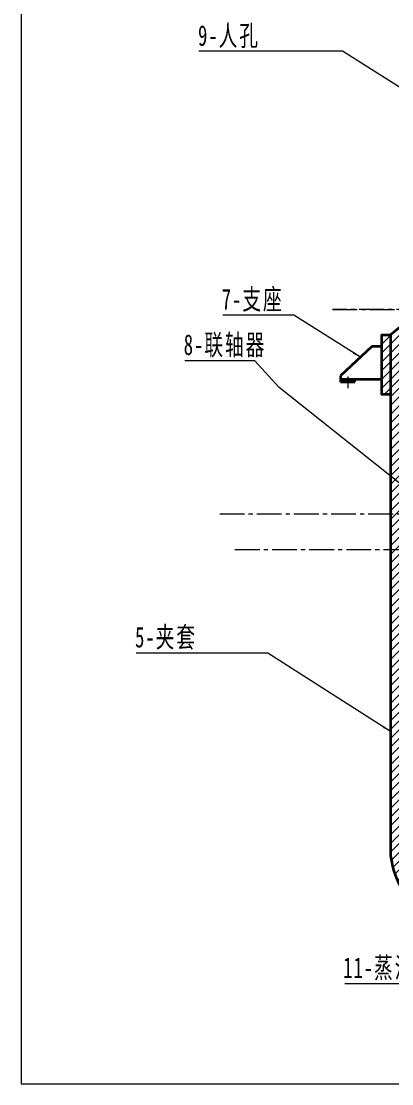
# Model space of a CAD drawing. Header units: millimetres. Extents: x 1423 to 2230, y -143 to 639.
# Drawn here: x 1423 to 1603, y -143 to 371 of the extents above; entities that cross this region are included whole.
import ezdxf

# ---------------------------------------------------------------- set-up
doc = ezdxf.new("R2010")
doc.units = ezdxf.units.MM
doc.linetypes.add('点画线', pattern=[18, 12, -2, 2, -2])
for name, color, linetype, lineweight in [('中心线层', 1, '点画线', 18), ('剖面线层', 4, 'Continuous', 18), ('尺寸线层', 3, 'Continuous', 18), ('粗实线层', 7, 'Continuous', 35), ('细实线层', 7, 'Continuous', 18)]:
    doc.layers.add(name, color=color, linetype=linetype, lineweight=lineweight)
doc.styles.add('标准', font='', dxfattribs={"width": 0.667})
doc.styles.get('标准').set_extended_font_data('宋体')
pattern_1 = [(45, (0, 0), (-2.121320343559642, 2.121320343559643), [])]

# ---------------------------------------------------------------- blocks, each defined once
blk = doc.blocks.new('*X6')
at = {"layer": '尺寸线层', "linetype": 'Continuous'}
blk.add_hatch(color=0, dxfattribs=at).paths.add_polyline_path([(108.8064911126655, -37.93326679923133), (105.1653006756253, -36.20360434626352), (105.7031003698032, -35.3605316987757)], flags=0)
at = {"layer": '尺寸线层', "color": 0}
blk.add_line((49.3410432619105, 0), (-14.42202222222227, 0), dxfattribs=at)
at = {"layer": '尺寸线层', "color": 0, "linetype": 'Continuous'}
blk.add_line((108.8064911126655, -37.93326679923133), (49.3410432619105, 0), dxfattribs=at)
at = {"layer": '尺寸线层', "color": 0, "insert": (0, 7.263888888888886), "char_height": 10, "width": 57.68808888888907, "attachment_point": 5, "line_spacing_factor": 1.150569886022795, "style": '标准'}
blk.add_mtext('\\T1.1;5-夹套', dxfattribs=at)
blk = doc.blocks.new('*X8')
at = {"layer": '尺寸线层', "linetype": 'Continuous'}
blk.add_hatch(color=0, dxfattribs=at).paths.add_polyline_path([(52.17795681545681, -20.47024868104185), (48.53434864646465, -18.74568510991637), (49.0709676230183, -17.90186043973753)], flags=0)
at = {"layer": '尺寸线层', "color": 0}
blk.add_line((19.98882151373573, 0), (-14.42202222222227, 0), dxfattribs=at)
at = {"layer": '尺寸线层', "color": 0, "linetype": 'Continuous'}
blk.add_line((52.17795681545681, -20.47024868104185), (19.98882151373573, 0), dxfattribs=at)
at = {"layer": '尺寸线层', "color": 0, "insert": (0, 7.125), "char_height": 10, "width": 57.68808888888907, "attachment_point": 5, "line_spacing_factor": 1.150569886022795, "style": '标准'}
blk.add_mtext('\\T1.1;7-支座', dxfattribs=at)
blk = doc.blocks.new('*X9')
at = {"layer": '尺寸线层', "linetype": 'Continuous'}
blk.add_hatch(color=0, dxfattribs=at).paths.add_polyline_path([(189.63765720486, -142.9231241712613), (186.1952287334134, -140.8255812708722), (186.8174678618614, -140.0427540440666)], flags=0)
at = {"layer": '尺寸线层', "color": 0}
blk.add_line((14.40121978361253, 0), (-19.51345555555554, 0), dxfattribs=at)
at = {"layer": '尺寸线层', "color": 0, "linetype": 'Continuous'}
for p, q in [((26.21277591271451, -13.02299778336885), (14.40121978361253, 0)), ((189.63765720486, -142.9231241712613), (26.21277591271451, -13.02299778336885))]:
    blk.add_line(p, q, dxfattribs=at)
at = {"layer": '尺寸线层', "color": 0, "insert": (0, 7.208333333333343), "char_height": 10, "width": 78.05382222222215, "attachment_point": 5, "line_spacing_factor": 1.150569886022795, "style": '标准'}
blk.add_mtext('\\T1.1;8-联轴器', dxfattribs=at)
blk = doc.blocks.new('*X10')
at = {"layer": '尺寸线层', "linetype": 'Continuous'}
blk.add_hatch(color=0, dxfattribs=at).paths.add_polyline_path([(107.1029949828592, -32.92099114973308), (103.4552395283192, -31.20521722993084), (103.9898225071795, -30.36010123865333)], flags=0)
at = {"layer": '尺寸线层', "color": 0}
blk.add_line((55.05858434961942, 0), (-14.53318888888884, 0), dxfattribs=at)
at = {"layer": '尺寸线层', "color": 0, "linetype": 'Continuous'}
blk.add_line((107.1029949828592, -32.92099114973308), (55.05858434961942, 0), dxfattribs=at)
at = {"layer": '尺寸线层', "color": 0, "insert": (0, 7.041666666666686), "char_height": 10, "width": 58.13275555555538, "attachment_point": 5, "line_spacing_factor": 1.150569886022795, "style": '标准'}
blk.add_mtext('\\T1.1;9-人孔', dxfattribs=at)
blk = doc.blocks.new('*X11')
at = {"layer": '尺寸线层', "linetype": 'Continuous'}
blk.add_hatch(color=0, dxfattribs=at).paths.add_polyline_path([(153.439855828243, -95.7578902963383), (149.9306456021882, -93.77409504749033), (150.526940131937, -92.97132930719522)], flags=0)
at = {"layer": '尺寸线层', "color": 0}
blk.add_line((24.52511678944643, 0), (-26.80598888888926, 0), dxfattribs=at)
at = {"layer": '尺寸线层', "color": 0, "linetype": 'Continuous'}
blk.add_line((153.439855828243, -95.7578902963383), (24.52511678944643, 0), dxfattribs=at)
at = {"layer": '尺寸线层', "color": 0, "insert": (-2.273736754432321e-13, 7.152777777777771), "char_height": 10, "width": 107.2239555555557, "attachment_point": 5, "line_spacing_factor": 1.150569886022795, "style": '标准'}
blk.add_mtext('\\T1.1;10-密封装置', dxfattribs=at)
blk = doc.blocks.new('*X12')
at = {"layer": '尺寸线层', "linetype": 'Continuous'}
blk.add_hatch(color=0, dxfattribs=at).paths.add_polyline_path([(94.17745969627617, -12.71967079949856), (90.15892949584872, -12.40121353666385), (90.36096605902117, -11.42183555695354)], flags=0)
at = {"layer": '尺寸线层', "color": 0}
blk.add_line((32.51849413785339, 1.4210854715202e-14), (-26.71335000000022, 1.4210854715202e-14), dxfattribs=at)
at = {"layer": '尺寸线层', "color": 0, "linetype": 'Continuous'}
blk.add_line((94.17745969627617, -12.71967079949856), (32.51849413785339, 1.4210854715202e-14), dxfattribs=at)
at = {"layer": '尺寸线层', "color": 0, "insert": (-2.273736754432321e-13, 7.2638888888889), "char_height": 10, "width": 106.8534, "attachment_point": 5, "line_spacing_factor": 1.150569886022795, "style": '标准'}
blk.add_mtext('\\T1.1;11-蒸汽接管', dxfattribs=at)
blk = doc.blocks.new('*X13')
at = {"layer": '尺寸线层', "linetype": 'Continuous'}
blk.add_hatch(color=0, dxfattribs=at).paths.add_polyline_path([(120.3712526190707, -105.0919920684484), (117.4809379775229, -102.2819954006827), (118.2615622231745, -101.6569947710022)], flags=0)
at = {"layer": '尺寸线层', "color": 0}
blk.add_line((36.23018015937237, 5.684341886080801e-14), (-31.69361666666668, 5.684341886080801e-14), dxfattribs=at)
at = {"layer": '尺寸线层', "color": 0, "linetype": 'Continuous'}
blk.add_line((120.3712526190707, -105.0919920684484), (36.23018015937237, 5.684341886080801e-14), dxfattribs=at)
at = {"layer": '尺寸线层', "color": 0, "insert": (0, 7.152777777777828), "char_height": 10, "width": 126.7744666666667, "attachment_point": 5, "line_spacing_factor": 1.150569886022795, "style": '标准'}
blk.add_mtext('\\T1.1;12-减速器支架', dxfattribs=at)

msp = doc.modelspace()

# ---------------------------------------------------------------- hatches: boundary and pattern name
at = {"layer": '剖面线层'}
h = msp.add_hatch(dxfattribs=at)
h.set_pattern_fill('无图案', color=256, scale=3, angle=45, style=0, pattern_type=0)
h.set_pattern_definition(pattern_1)
h.paths.add_polyline_path([(1602.228321487706, 219.4125682838157), (1608.840203362481, 224.9184430171213), (1617.018245917638, 231.7284978131886), (1617.018245917638, 224.6003503464893), (1607.228321487254, 216.7259795937504), (1607.228321487254, 115.4463728253857), (1602.228321487254, 115.4463728253857)], flags=0)
h = msp.add_hatch(dxfattribs=at)
h.set_pattern_fill('无图案', color=256, scale=3, angle=45, style=0, pattern_type=0)
h.set_pattern_definition(pattern_1)
h.paths.add_polyline_path([(1598.033305855341, 190.5499546209282), (1598.033305855341, 206.2986961263957), (1598.033305855341, 219.4125682838157), (1602.228321487706, 219.4125682838157), (1602.228321487254, 190.5499546209283)], flags=0)
h = msp.add_hatch(dxfattribs=at)
h.set_pattern_fill('无图案', color=256, scale=3, angle=45, style=0, pattern_type=0)
h.set_pattern_definition(pattern_1)
edge = h.paths.add_edge_path(flags=0)
edge.add_arc((1722.022721867017, 132.6989728280438), 219.999999999895, 257.9223728333072, 267.4105316317003, ccw=False)
edge.add_arc((1722.022721867027, 132.6989728281324), 219.9999999999838, 243.612199910407, 257.9223728333093, ccw=False)
edge.add_arc((1642.18996472662, -28.39121460926717), 40.213232529706, 186.412478158071, 243.4968720694155, ccw=False)
edge.add_line((1602.228321487254, -32.8824438505515), (1602.228321487254, 115.4463728253857))
edge.add_line((1602.228321487254, 115.4463728253857), (1607.228321487254, 115.4463728253857))
edge.add_line((1607.228321487254, 115.4463728253857), (1607.228321487254, -32.33428258516693))
edge.add_arc((1642.107162315821, -28.48724759004329), 35.09035787503839, 186.2941170120437, 243.5314604058599)
edge.add_arc((1722.022721867034, 132.698972828195), 215.0000000000466, 243.6122002559389, 266.1401139308401)
edge.add_line((1707.549615206156, -81.81333260811996), (1716.264183070707, -73.00457245536239))
edge.add_arc((1716.441907417916, -73.18039639115726), 0.2499999999788843, -18.5168589284267, 135.3079763357948, ccw=False)
edge.add_line((1716.678964980202, -73.25979231140805), (1712.083261581001, -87.07638322712603))

# ---------------------------------------------------------------- linework, layer by layer
at = {"layer": '中心线层'}
for p, q in [((1617.018245917638, 231.7284978131886), (1574.082883786797, 231.7284978131886)), ((1574.082883786797, 231.7284978131886), (1873.914693218002, 231.7284978131886)), ((1519.422721867046, 132.6989728281355), (1924.622721867022, 132.6989728281355)), ((1526.81746404659, 115.4463728253857), (1960.210715860798, 115.4463728253857))]:
    msp.add_line(p, q, dxfattribs=at)
at = {"layer": '尺寸线层'}
for p, q in [((1423.29763420085, 638.6110131982067), (1423.29763420085, -143.3367170794039)), ((1423.29763420085, -143.3367170794039), (2229.777057977366, -143.3367170794039))]:
    msp.add_line(p, q, dxfattribs=at)
at = {"layer": '粗实线层'}
for p, q in [((1617.018245917638, 231.7284978131886), (1602.228321487706, 219.4125682838157)), ((1602.228321487254, 219.4125682838157), (1602.228321487254, -32.88244385055255)), ((1593.137062502679, 213.7692529943738), (1577.994041824345, 199.6357670279287)), ((1597.982829119746, 213.7692529943738), (1593.137062502679, 213.7692529943738)), ((1577.994041824345, 199.6357670279287), (1577.994041824345, 197.979797743324)), ((1577.994041824345, 197.979797743324), (1598.033305855341, 197.979797743324)), ((1577.994041824345, 197.979797743324), (1577.994041824345, 196.6782042238391)), ((1577.994041824345, 196.6782042238391), (1584.908315984825, 196.6782042238391)), ((1584.908315984825, 196.6782042238391), (1584.908315984825, 197.979797743324))]:
    msp.add_line(p, q, dxfattribs=at)
msp.add_lwpolyline([(1602.228321487706, 219.4125682838157), (1602.228321487706, 190.5499546209282), (1598.033305855341, 190.5499546209282), (1598.033305855341, 219.4125682838157)], close=True, dxfattribs=at)
msp.add_arc((1642.190003788615, -28.39119986371724), 40.21327299417703, 186.4124928201576, 243.4867945825638, dxfattribs=at)
at = {"layer": '细实线层'}
msp.add_line((1581.438507789888, 199.2506482304302), (1581.438507789888, 193.6869902626867), dxfattribs=at)

# ---------------------------------------------------------------- block references
at = {"layer": '尺寸线层'}
for name, p in [('*X13', (1576.165924762207, 463.2359049672199)), ('*X11', (1583.144061852388, 408.8050892569523)), ('*X10', (1523.927189290667, 356.8999321517537)), ('*X8', (1535.415903814675, 229.0658465943715)), ('*X9', (1522.007427382752, 206.9233852469381)), ('*X6', (1493.421830374588, 65.22327031518212)), ('*X12', (1606.723882618311, -94.9748155475096))]:
    msp.add_blockref(name, p, dxfattribs=at)

doc.saveas('drawing.dxf')
